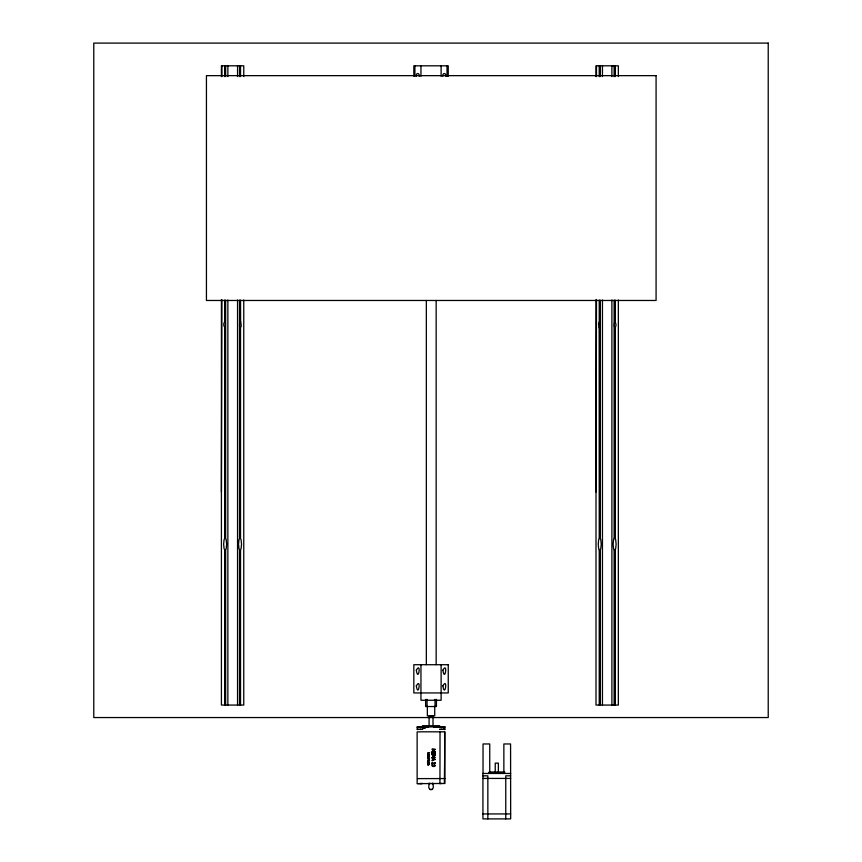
<?xml version="1.0" encoding="UTF-8"?>
<svg xmlns="http://www.w3.org/2000/svg" width="862" height="862" viewBox="0 0 862 862"><rect width="100%" height="100%" fill="white"/><g stroke="black" fill="none" stroke-linecap="round" stroke-linejoin="round"><path stroke-width="1.29" d="M423.123 727.743C427.013 728.013 422.035 727.55 423.662 727.743M416.281 76.265C415.635 72.537 419.891 72.537 419.234 76.265M442.842 76.265C442.184 72.537 446.441 72.537 445.794 76.265M435.245 763.129L433.985 764.066L432.282 762.633L431.905 764.238L432.358 762.223C434.243 765.747 434.89 761.092 435.245 763.129M435.245 765.596C434.965 767.374 430.3 766.447 432.498 764.68C431.84 766.695 434.879 766.318 434.76 765.09M428.619 757.461C429.642 757.838 429.675 756.567 428.392 757.364C427.789 758.485 427.056 756.383 428.349 757.526M225.133 327.485C226.674 316.451 221.448 324.92 225.133 327.485L225.133 537.791L224.088 539.666L223.646 544.191L224.088 548.706L225.133 550.581L226.189 548.706L226.631 544.191L226.189 539.666L225.133 537.791M240.606 321.623C237.104 327.452 243.03 330.803 240.606 321.623L240.53 300.095M599.155 327.797C602.657 321.979 596.741 318.617 599.155 327.797L599.23 538.211M614.628 321.946C613.087 332.969 618.313 324.511 614.628 321.946L614.628 300.472M427.908 753.647C430.817 754.95 427.595 755.478 427.908 753.625M443.003 726.935L443.542 726.914C441.042 726.903 447.69 727.011 442.896 727L444.943 726.914M417.133 783.633L417.133 731.903L422.38 731.816L444.932 731.838L444.372 783.536M444.911 778.558L417.607 778.612M417.499 783.633L444.932 783.472L444.598 731.849M240.035 537.791L238.979 539.666L238.548 544.191L238.979 548.706L240.035 550.581L241.091 548.706L241.532 544.191L241.091 539.666L240.035 537.791L240.035 327.485M599.726 537.791L598.67 539.666L598.239 544.191L598.67 548.706L599.726 550.581L600.782 548.706L601.213 544.191L600.782 539.666L599.726 537.791L599.726 327.485M614.628 537.791L613.572 539.666L613.13 544.191L613.572 548.706L614.628 550.581L615.673 548.706L616.114 544.191L615.673 539.666L614.628 537.791L614.628 327.485M429.071 725.685L429.071 716.333L431.043 716.322L433.004 716.333L433.004 725.685M424.718 726.914L443.262 726.903M423.145 728.379L423.339 728.379M424.567 728.379L424.05 727.743M420.678 729.371L419.805 729.371L422.499 729.36M441.484 729.371L442.346 729.371L439.674 729.36M439.943 783.547L440.029 731.827M429.567 783.364C425.86 791.747 436.215 791.758 432.508 783.364M429.761 715.837L430.666 715.837M432.304 715.848L431.42 715.837M418.426 726.914L419.417 726.978L417.133 726.989L417.133 728.476M420.462 727L420.268 727M423.533 726.914L421.669 726.957L428.64 726.925M441.71 727L441.969 726.989M439.124 726.968L440.396 726.957L433.489 726.925M443.639 727L443.187 727M423.479 728.379L422.66 728.379L422.983 726.914M431.356 789.409L432.508 789.409M432.422 716.344L433.004 716.333M418.62 726.903L417.122 727L418.781 727M423.21 727.743L423.49 727.743M444.189 729.457L444.501 729.446M432.25 726.17L433.489 726.17L431.679 726.16M418.878 729.371L417.219 729.381L422.628 729.36M443.283 729.371L444.943 729.371M429.815 783.493L428.576 783.504L430.407 783.493M432.25 783.515L433.489 783.504L431.679 783.493M439.685 783.558L441.915 783.536M430.407 726.16L428.576 726.17L429.793 726.17M433.306 726.203L439.922 726.17L422.143 726.17L428.705 726.203M420.096 726.914L420.354 726.903M221.415 491.986L221.911 299.739M595.998 491.986L596.493 299.739M423.167 727L418.189 726.978L419.083 727M422.66 728.379L425.085 728.379L425.085 726.903M443.876 728.412L444.932 728.401L444.932 726.925M439.545 729.36L444.792 729.381M489.11 771.986L504.712 771.986M488.894 772.675L504.712 772.675M503.861 771.986L503.861 743.96L510.573 743.96L510.67 818.9L482.935 818.9L482.935 773.462L510.67 773.462M482.935 775.822L487.849 775.822L487.849 818.9M510.67 775.822L505.757 775.822L505.757 818.9M482.935 778.429L510.67 778.429M420.085 783.536L422.628 783.45M417.628 783.633L421.787 783.633M482.935 813.933L510.67 813.933M430.655 789.409L429.567 789.409M417.197 729.446L417.79 729.457M434.76 765.09L435.245 765.596M618.345 76.589L618.345 65.814L595.998 65.814L595.998 76.589M618.345 299.987L618.345 705.062L595.998 705.062L595.998 299.739M615.123 65.814L615.123 76.524M615.123 300.095L615.123 321.591M615.123 327.84L615.123 538.211M615.123 550.161L615.123 705.062M614.628 65.814L614.628 76.589M614.628 550.581L614.628 705.062M614.132 65.814L614.132 76.524M614.132 300.192L614.132 538.211M614.132 550.161L614.132 705.062M611.891 65.814L611.891 76.589M611.891 299.987L611.891 705.062M602.452 65.814L602.452 76.589M602.452 299.987L602.452 705.062M600.221 65.814L600.221 76.524M600.221 300.192L600.221 538.211M600.221 550.161L600.221 705.062M599.726 65.814L599.726 76.589M599.726 300.472L599.726 321.946M599.726 550.581L599.726 705.062M599.23 65.814L599.23 76.524M599.23 300.095L599.23 321.591M599.23 550.161L599.23 705.062M596.493 65.814L596.493 76.578M498.365 772.675L498.365 763.139L495.241 763.139L495.241 772.675M489.745 771.986L489.745 743.96L483.032 743.96L483.032 773.462M448.251 76.265L448.251 65.814L413.825 65.814L413.825 76.265M447.022 65.814L447.022 76.265M441.118 65.814L441.118 76.265M441.118 664.71L441.118 700.256L420.958 700.256L420.958 664.71M436.441 699.351L436.441 706.528L425.623 706.528L425.623 699.351M436.161 300.45L436.161 664.71M435.041 699.351L435.041 706.528M434.728 706.42L434.728 715.837L427.347 715.837L427.347 706.42M427.056 699.351L427.056 706.528M426.334 300.45L426.334 664.71M423.878 727.647L423.856 728.379M420.958 65.814L420.958 76.265M414.902 65.814L414.902 76.265M243.763 76.589L243.763 65.814L221.415 65.814L221.415 76.589M243.763 299.987L243.763 705.062L221.415 705.062L221.415 299.739M240.53 65.814L240.53 76.524M240.53 327.84L240.53 538.211M240.53 550.161L240.53 705.062M240.035 65.814L240.035 76.589M240.035 300.472L240.035 321.946M240.035 550.581L240.035 705.062M239.539 65.814L239.539 76.524M239.539 300.192L239.539 538.211M239.539 550.161L239.539 705.062M237.556 65.814L237.556 76.589M237.556 299.987L237.556 705.062M227.87 65.814L227.87 76.589M227.87 299.987L227.87 705.062M225.639 65.814L225.639 76.524M225.639 300.192L225.639 538.211M225.639 550.161L225.639 705.062M225.133 65.814L225.133 76.589M225.133 300.472L225.133 321.946M225.133 550.581L225.133 705.062M224.637 65.814L224.637 76.524M224.637 300.095L224.637 321.591M224.637 327.84L224.637 538.211M224.637 550.161L224.637 705.062M221.911 65.814L221.911 76.578M429.222 764.378L428.673 764.141L429.222 764.378M428.468 764.422C428.069 765.941 427.283 763.096 428.468 764.422M429.438 764.378L428.005 765.144L427.563 763.883L429.438 764.389M427.53 758.431C430.343 759.907 428.543 758.107 427.53 758.431M427.541 761.383C430.095 763.258 429.61 760.995 427.53 761.383M416.335 670.173C418.307 683.135 421.507 661.014 416.335 670.173M416.335 685.861C418.307 698.813 421.507 676.702 416.335 685.861M442.885 670.173C444.857 683.135 448.068 661.014 442.885 670.173M442.885 685.861C444.857 698.813 448.068 676.702 442.885 685.861M429.481 752.763C425.871 753.797 428.489 752.02 429.47 752.763M428.457 758.657L429.244 758.883L428.457 758.657M427.541 762.848C429.028 765.337 430.3 760.963 427.541 762.848M429.265 762.999L427.735 762.999L429.265 762.999M434.728 749.617L431.905 751.556L435.17 751.545L432.584 751.147L435.17 749.207L431.905 749.207L434.728 749.617M435.17 755.327L433.349 756.157L435.17 757.547L431.905 757.547L434.717 757.105L432.799 756.254L434.717 755.144L431.905 754.735L435.17 754.735L435.17 755.338M435.17 759.497L431.905 760.596L432.821 759.842L431.905 757.849L435.17 759.497M434.728 759.217L433.187 759.724L433.187 758.711L434.728 759.217M768.225 43.1L93.775 43.1L93.775 717.55L768.225 717.55L768.225 43.1M656.079 75.651L206.438 75.651L206.438 300.472L656.079 300.472L656.079 75.651M448.251 664.71L413.825 664.71L413.825 692.94L448.251 692.94L448.251 664.71M435.17 752.214L431.905 752.214L431.905 754.261L432.293 752.645L433.5 752.645L433.5 754.153L433.888 752.645L434.793 752.645L435.17 754.261L435.17 752.214M429.438 755.101L427.563 755.101L428.479 755.349L428.479 756.211C425.44 756.416 431.323 756.502 428.705 756.211L429.438 755.101M428.468 759.541L428.209 760.359C426.162 760.769 431.496 761.114 428.468 759.541M429.147 760.359L428.414 759.734L429.147 760.359"/></g></svg>
